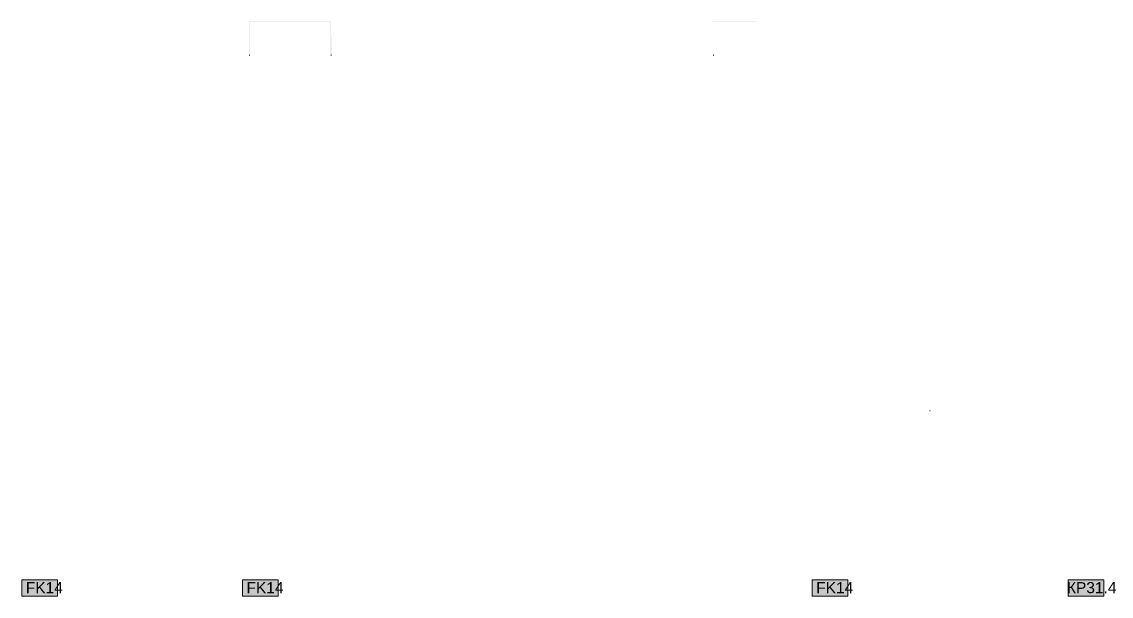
# Model space of a CAD drawing. Header units: millimetres. Extents: x -3817 to 677485, y -22715 to 103890.
# Drawn here: x 376394 to 396348, y 29438 to 39969 of the extents above; entities that cross this region are included whole.
import ezdxf

# ---------------------------------------------------------------- set-up
doc = ezdxf.new("R2010")
doc.units = ezdxf.units.MM
doc.layers.add('PDF _Геометрия', color=7, linetype='Continuous', true_color=0x1d1d1d)
doc.layers.add('PDF _Сплошная заливка', color=7, linetype='Continuous', true_color=0xffffff)
doc.layers.add('PDF _Текст', color=7, linetype='Continuous')
doc.styles.add('PDF GOST-Common', font='arial.ttf')

msp = doc.modelspace()

# ---------------------------------------------------------------- hatches: boundary and pattern name
at = {"layer": 'PDF _Сплошная заливка', "transparency": 33554559}
for points in [[(382053, 39962), (382053, 39969), (380563, 39969), (380563, 39962), (381583, 39962)], [(380563, 39360), (380570, 39360), (380570, 39962), (380563, 39962), (380563, 39380)], [(382053, 39360), (382061, 39360), (382060, 39969), (382053, 39969), (382053, 39380)], [(389070, 39962), (389867, 39962), (389867, 39969), (389063, 39969), (389063, 39962)], [(380562, 39350), (380573, 39350), (380573, 39370), (380563, 39370), (380562, 39359), (380553, 39359), (380553, 39350), (380562, 39350)], [(382061, 39350), (382071, 39350), (382071, 39359), (382061, 39360), (382061, 39370), (382051, 39370), (382051, 39350), (382060, 39350)], [(389063, 39350), (389075, 39350), (389075, 39370), (389063, 39370), (389062, 39360), (389056, 39358), (389056, 39350), (389062, 39350)], [(393023, 32828), (393033, 32828), (393033, 32848), (393013, 32848), (393013, 32838), (393023, 32838)]]:
    msp.add_hatch(color=1, dxfattribs=at).paths.add_polyline_path(points)

# ---------------------------------------------------------------- linework, layer by layer
at = {"layer": 'PDF _Геометрия', "color": 7, "lineweight": 9}
for points in [[(377047, 29738), (376394, 29738), (376394, 29438), (377047, 29438)], [(381090, 29738), (380437, 29738), (380437, 29438), (381090, 29438)], [(391524, 29738), (390871, 29738), (390871, 29438), (391524, 29438)], [(396215, 29738), (395562, 29738), (395562, 29438), (396215, 29438)]]:
    msp.add_lwpolyline(points, close=True, dxfattribs=at)
at = {"layer": 'PDF _Сплошная заливка', "lineweight": 9, "transparency": 33554559}
for points in [[(377047, 29738), (376394, 29738), (377047, 29438), (376394, 29438)], [(381090, 29738), (380437, 29738), (381090, 29438), (380437, 29438)], [(391524, 29738), (390871, 29738), (391524, 29438), (390871, 29438)], [(396215, 29738), (395562, 29738), (396215, 29438), (395562, 29438)]]:
    msp.add_solid(points, dxfattribs=at)

# ---------------------------------------------------------------- texts
at = {"layer": 'PDF _Текст', "char_height": 203.2, "attachment_point": 4, "style": 'PDF GOST-Common'}
for s, insert in [('FK14', (376467, 29594)), ('FK14', (380509, 29594)), ('FK14', (390944, 29594)), ('КР31.4', (395537, 29594))]:
    msp.add_mtext(s, dxfattribs=dict(at, insert=insert))

doc.saveas('drawing.dxf')
